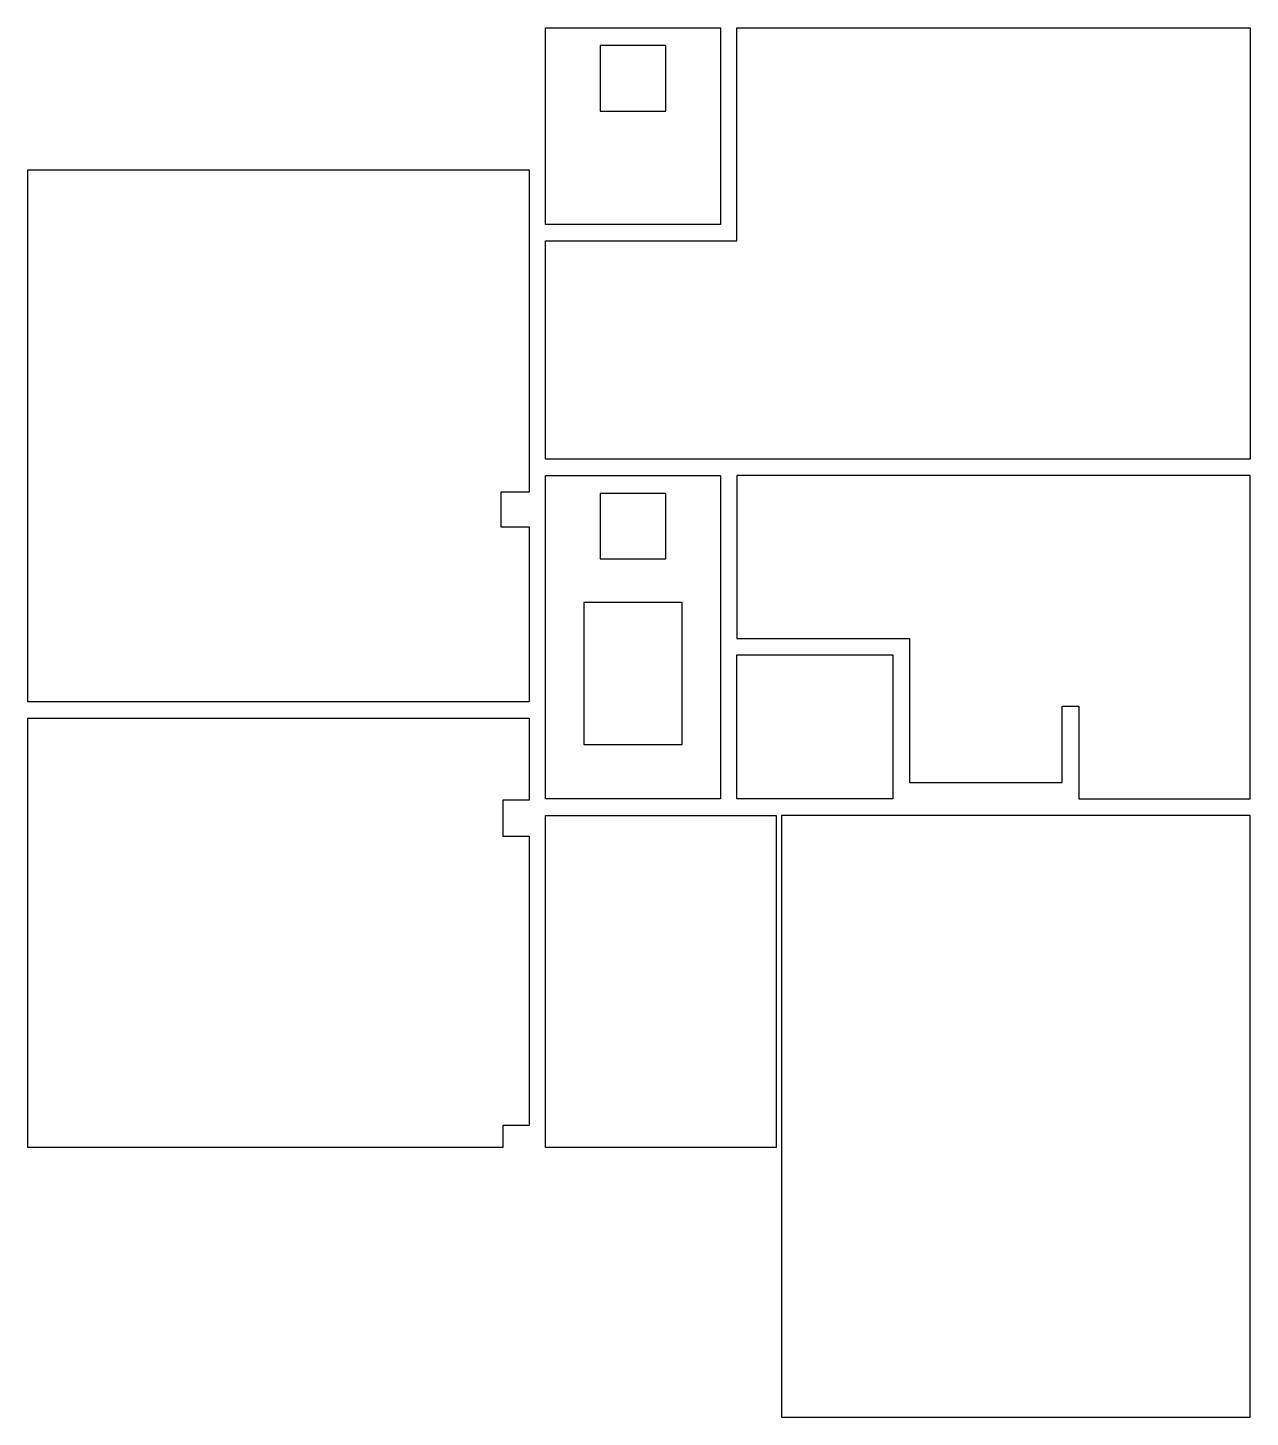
# Model space of a CAD drawing. Header units: millimetres. Extents: x 0 to 1119, y 0 to 1272.
import ezdxf

# ---------------------------------------------------------------- set-up
doc = ezdxf.new("R2010")
doc.units = ezdxf.units.MM
doc.layers.add('AREE LEONARDO', color=7, linetype='Continuous')

msp = doc.modelspace()

# ---------------------------------------------------------------- linework, layer by layer
at = {"color": 2}
msp.add_lwpolyline([(509, 616), (599, 616), (599, 746), (509, 746)], close=True, dxfattribs=at)
at = {"layer": 'AREE LEONARDO', "color": 5}
for points in [[(474, 1077), (649, 1077), (649, 1272), (1119, 1272), (1119, 877), (474, 877)], [(474, 1272), (634, 1272), (634, 1092), (474, 1092)], [(0, 1142), (459, 1142), (459, 847), (433, 847), (433, 815), (459, 815), (459, 655), (0, 655)], [(474, 862), (634, 862), (634, 862), (634, 862), (634, 566), (474, 566)], [(0, 640), (459, 640), (459, 565), (435, 565), (435, 532), (459, 532), (459, 267), (435, 267), (435, 247), (0, 247)], [(685, 247), (474, 247), (474, 551), (685, 551)], [(690, 0), (1119, 0), (1119, 551), (690, 551)]]:
    msp.add_lwpolyline(points, close=True, dxfattribs=at)
at = {"layer": 'AREE LEONARDO', "color": 1}
for points in [[(524, 1195.75), (584, 1195.75), (584, 1255.75), (524, 1255.75)], [(524, 785.75), (584, 785.75), (584, 845.75), (524, 845.75)]]:
    msp.add_lwpolyline(points, close=True, dxfattribs=at)
at = {"layer": 'AREE LEONARDO', "color": 3}
for points in [[(649, 862), (649, 713), (807, 713), (807, 581), (947, 581), (947, 651), (962, 651), (962, 566), (1119, 566), (1119, 862)], [(649, 698), (792, 698), (792, 566), (649, 566)]]:
    msp.add_lwpolyline(points, close=True, dxfattribs=at)

doc.saveas('drawing.dxf')
